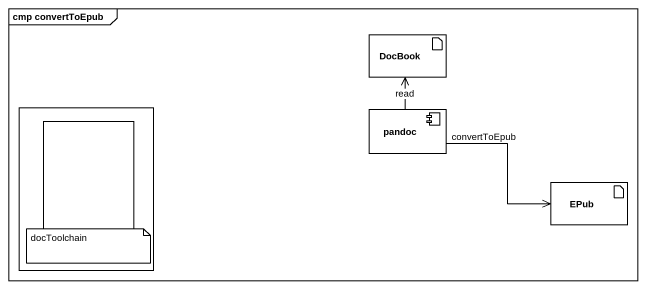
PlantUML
@startuml
mainframe cmp convertToEpub
artifact DocBook
rectangle " " as rectangle1 #FFFFFF {
  rectangle " " as rectangle2
}
component pandoc
artifact EPub
pandoc -up-> DocBook : read
pandoc -right-> EPub : convertToEpub
note as N1
  docToolchain
end note
@enduml
